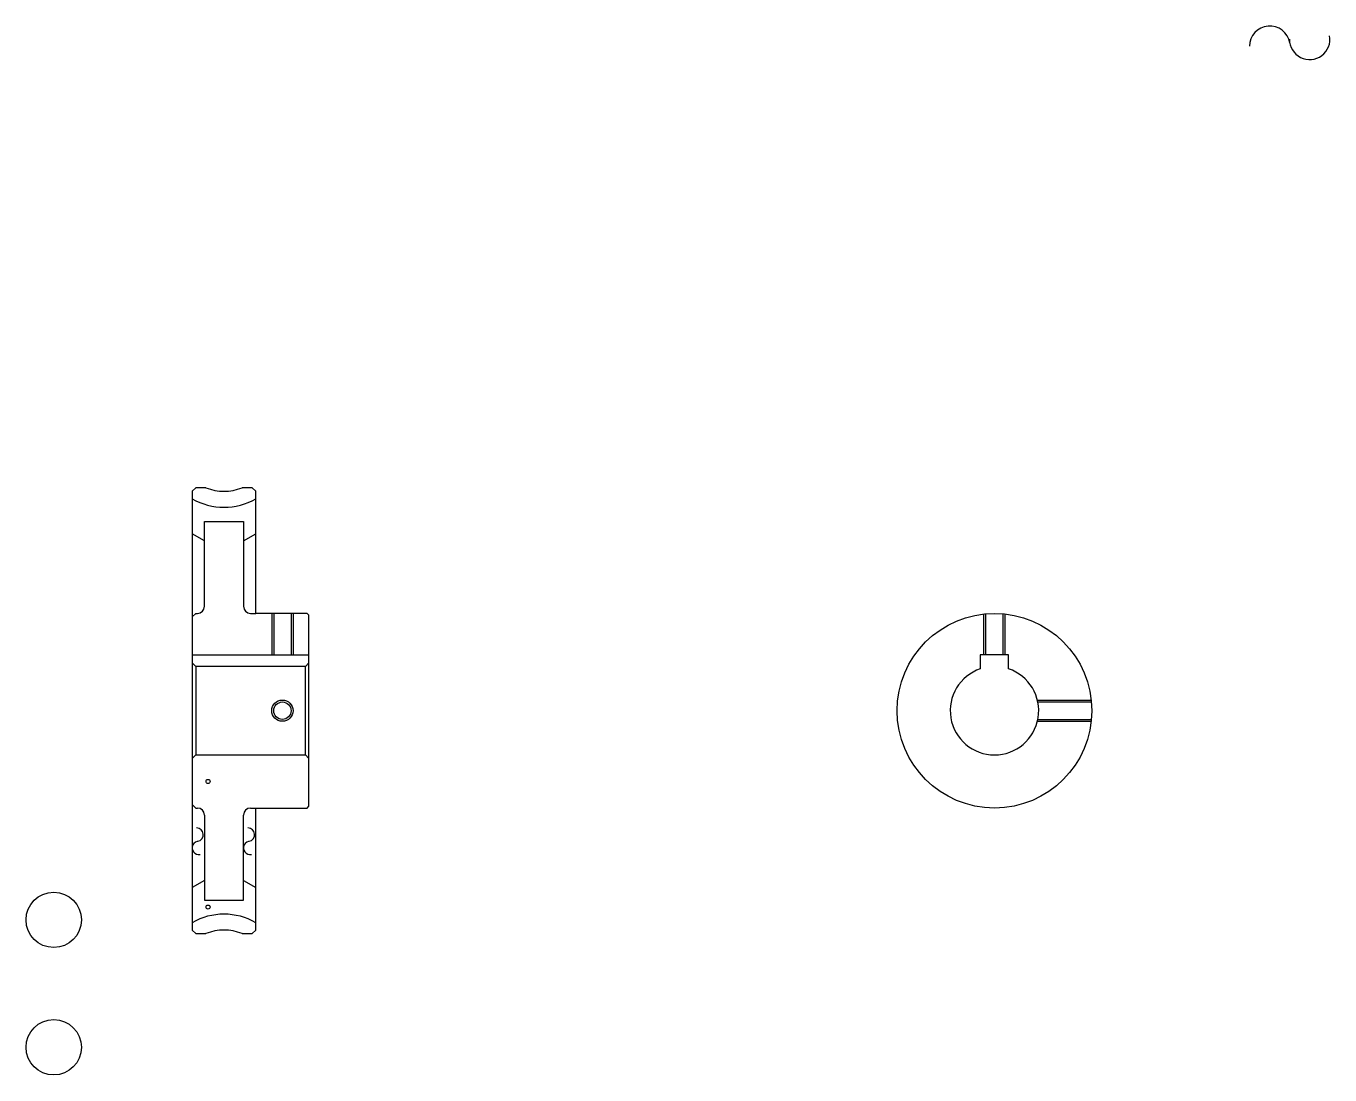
# Model space of a CAD drawing. Header units: metres. Extents: x 106 to 474, y 66 to 362.
import ezdxf

# ---------------------------------------------------------------- set-up
doc = ezdxf.new("R2010")
doc.units = ezdxf.units.M

msp = doc.modelspace()

# ---------------------------------------------------------------- linework, layer by layer
at = {"color": 4}
for p, q in [((167.033325, 222.088898), (167.033325, 198.088898)), ((156.033325, 216.568176), (152.533325, 218.588898)), ((167.033325, 216.568176), (170.533325, 218.588898)), ((169.033325, 196.088898), (170.533325, 196.088898)), ((152.533325, 184.388901), (185.533325, 184.388901)), ((185.533325, 182.088898), (184.533325, 181.088898)), ((152.533325, 155.088898), (153.533325, 156.088898)), ((185.533325, 155.088898), (184.533325, 156.088898)), ((169.033325, 141.088898), (170.533325, 141.088898)), ((167.033325, 115.088898), (167.033325, 139.088898)), ((156.033325, 120.609619), (152.533325, 118.588898)), ((167.033325, 120.609619), (170.533325, 118.588898))]:
    msp.add_line(p, q, dxfattribs=at)
for points in [[(156.434311, 231.588898), (153.533325, 231.588898), (152.533325, 230.588898), (152.533325, 155.088898)], [(166.632339, 105.588898), (169.533325, 105.588898), (170.533325, 106.588898), (170.533325, 141.088898), (185.033325, 141.088898), (185.533325, 141.588898), (185.533325, 195.588898), (185.033325, 196.088898), (170.533325, 196.088898), (170.533325, 230.588898), (169.533325, 231.588898), (166.632339, 231.588898)], [(156.033325, 198.088898), (156.033325, 222.088898), (167.033325, 222.088898)], [(152.533325, 195.088898), (153.533325, 196.088898), (154.033325, 196.088898)], [(175.033325, 196.088898), (175.033325, 184.388901)], [(175.573334, 196.088898), (175.573334, 184.388901)], [(180.493317, 196.088898), (180.493317, 184.388901)], [(181.033325, 196.088898), (181.033325, 184.388901)], [(376.255554, 184.388901), (376.255554, 195.924774)], [(376.795532, 184.388901), (376.795532, 195.978653)], [(381.715576, 184.388901), (381.715576, 195.978653)], [(382.255554, 184.388901), (382.255554, 195.924774)], [(383.255554, 180.43161), (383.255554, 184.388901), (375.255554, 184.388901), (375.255554, 180.43161)], [(152.533325, 182.088898), (153.533325, 181.088898), (153.533325, 156.088898), (184.533325, 156.088898), (184.533325, 181.088898), (153.533325, 181.088898)], [(391.390198, 171.588898), (406.591431, 171.588898)], [(391.511108, 171.048904), (406.645325, 171.048904)], [(391.511108, 166.128891), (406.645325, 166.128891)], [(391.390198, 165.588898), (406.591431, 165.588898)], [(152.533325, 155.088898), (152.533325, 106.588898), (153.533325, 105.588898), (156.434311, 105.588898)], [(152.533325, 142.088898), (153.533325, 141.088898), (154.033325, 141.088898)], [(156.033325, 139.088898), (156.033325, 115.088898), (167.033325, 115.088898)]]:
    msp.add_lwpolyline(points, dxfattribs=at)
for centre, radius in [((379.255554, 168.588898), 27.5), ((178.033325, 168.588898), 2.46)]:
    msp.add_circle(centre, radius, dxfattribs=at)
at = {"color": 7}
msp.add_circle((178.033325, 168.588898), 3, dxfattribs=at)
at = {"color": 5}
for centre, radius in [((157.033325, 148.588898), 0.586667), ((113.422211, 109.477783), 7.822222), ((157.033325, 113.088898), 0.586667), ((113.422211, 73.477783), 7.822222)]:
    msp.add_circle(centre, radius, dxfattribs=at)
at = {"color": 7}
for centre, radius, start, end in [((457.062225, 356.345398), 5.72, 10, 180), ((468.32843, 358.33194), 5.72, 180, 10), ((153.776016, 133.557236), 1.906667, 280, 90), ((168.296021, 133.557236), 1.906667, 280, 90), ((154.438187, 129.801834), 1.906667, 90, 280), ((168.958191, 129.801834), 1.906667, 90, 280)]:
    msp.add_arc(centre, radius, start, end, dxfattribs=at)
at = {"color": 4}
for centre, radius, start, end in [((161.533325, 244.088898), 18, 240.00000297, 299.99999703), ((161.533325, 244.088898), 13.5, 247.80839416, 292.19160389), ((154.033325, 198.088898), 2, 270, 0), ((169.033325, 198.088898), 2, 180, 270), ((379.255554, 168.588898), 12.5, 108.66292518, 71.33707482), ((154.033325, 139.088898), 2, 0, 90), ((169.033325, 139.088898), 2, 90, 180), ((161.533325, 93.088898), 18, 60.00000297, 119.99999703), ((161.533325, 93.088898), 13.5, 67.80839611, 112.19160584)]:
    msp.add_arc(centre, radius, start, end, dxfattribs=at)

doc.saveas('drawing.dxf')
